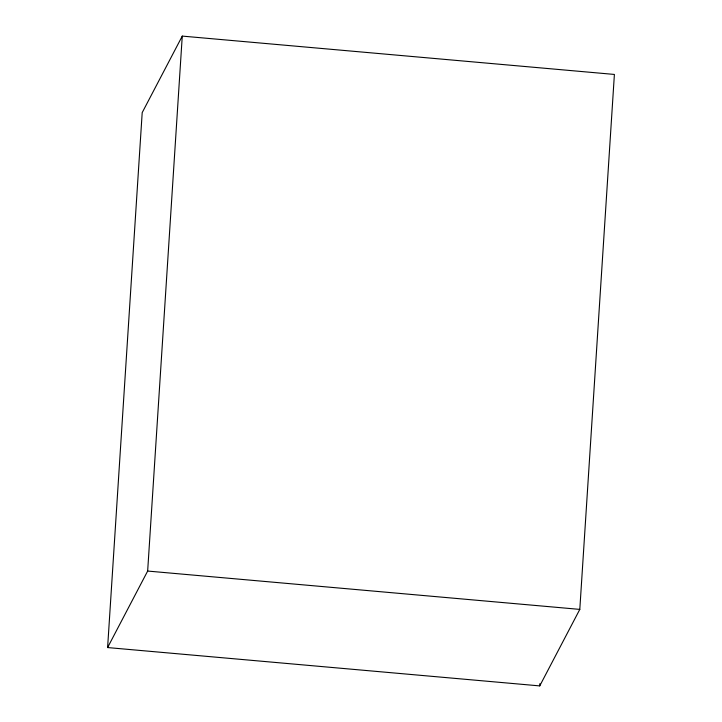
<?xml version="1.0" encoding="UTF-8"?>
<svg xmlns="http://www.w3.org/2000/svg" width="722" height="722" viewBox="0 0 722 722"><rect width="100%" height="100%" fill="white"/><g stroke="black" fill="none" stroke-linecap="round" stroke-linejoin="round"><path stroke-width="1.08" d="M107.605 647.562L142.198 112.605L182.26 36.1L614.395 74.438L579.802 609.395L539.74 685.9L107.605 647.562L147.658 571.057L182.26 36.1M539.74 685.9L539.885 683.653M147.658 571.057L579.802 609.395"/></g></svg>
